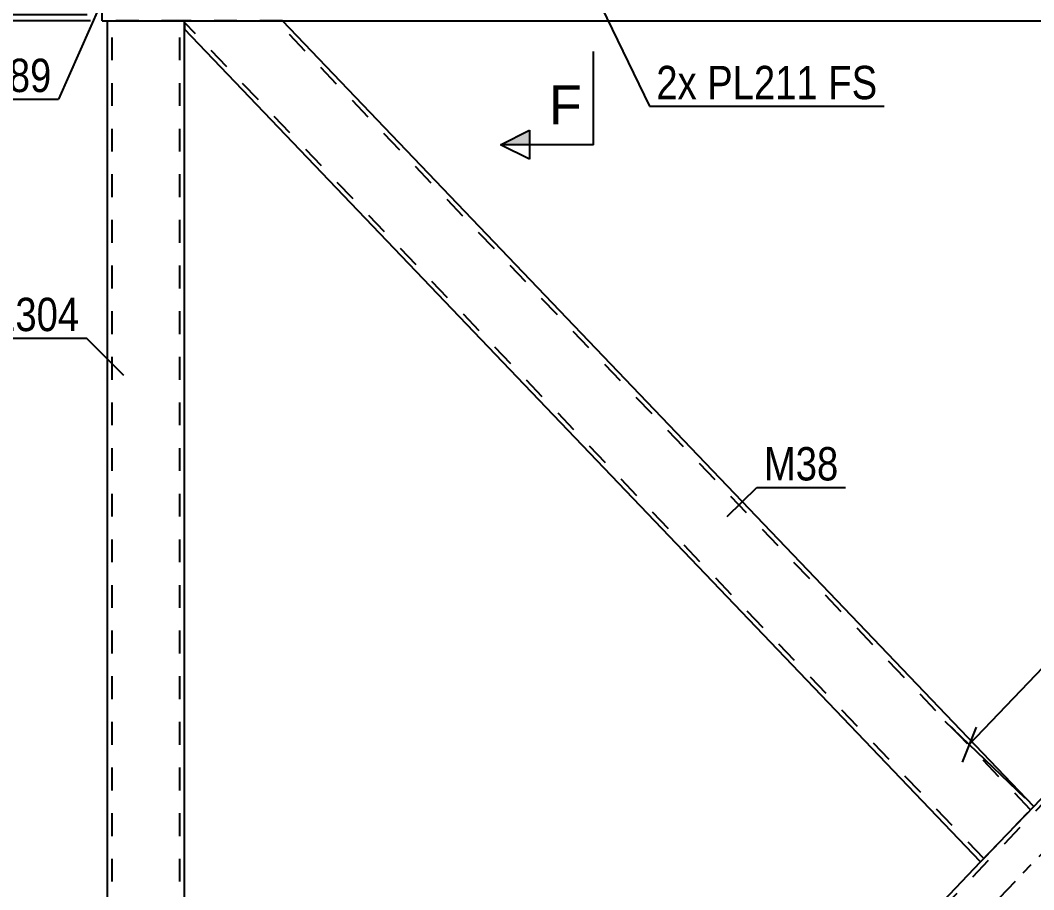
# Model space of a CAD drawing. Header units: millimetres. Extents: x 0 to 841, y 0 to 594.
# Drawn here: x 47.5 to 134.6, y 273.3 to 348 of the extents above; entities that cross this region are included whole.
import ezdxf

# ---------------------------------------------------------------- set-up
doc = ezdxf.new("R2010")
doc.units = ezdxf.units.MM
doc.linetypes.add('DXK_LINE_DOT2', pattern=[3.9198, 1.9599, -1.9599])
doc.linetypes.add('DXK_LINE_DOT3', pattern=[5.9187, 2.979, -0.9799, 0.9799, -0.9799])
doc.styles.add('Arial', font='arial.ttf', dxfattribs={"height": 0.2})
doc.styles.add('Arial Narrow', font='ARIALN.TTF', dxfattribs={"height": 0.2})

# ---------------------------------------------------------------- blocks, each defined once
blk = doc.blocks.new('Part-318891679-6173 - 6027')
at = {"color": 2, "linetype": 'Continuous'}
for p, q in [((61.612, 347.961), (61.624, 347.573)), ((61.624, 347.573), (61.624, 347.234)), ((134.575, 280.486), (70.06, 347.961)), ((130.009, 275.71), (61.624, 347.234)), ((134.575, 280.486), (130.009, 275.71))]:
    blk.add_line(p, q, dxfattribs=at)
at = {"color": 7, "linetype": 'DXK_LINE_DOT2'}
for p, q in [((70.06, 347.961), (61.612, 347.961)), ((61.624, 347.813), (61.624, 347.961)), ((130.286, 276), (61.624, 347.813)), ((134.298, 280.196), (69.507, 347.961)), ((130.286, 276), (130.307, 276.022))]:
    blk.add_line(p, q, dxfattribs=at)
blk = doc.blocks.new('Part-318891679-6209 - 6027')
at = {"color": 7, "linetype": 'DXK_LINE_DOT2'}
for p, q in [((61.624, 203.608), (199.642, 347.961)), ((130.009, 275.71), (134.575, 280.486))]:
    blk.add_line(p, q, dxfattribs=at)
at = {"color": 7, "linetype": 'DXK_LINE_DOT3'}
blk.add_line((65.495, 203.461), (203.655, 347.961), dxfattribs=at)
at = {"color": 2, "linetype": 'Continuous'}
for p, q in [((199.089, 347.961), (134.575, 280.486)), ((63.843, 206.508), (130.009, 275.71))]:
    blk.add_line(p, q, dxfattribs=at)
blk = doc.blocks.new('Part-318891679-6218 - 6027')
at = {"color": 2, "linetype": 'Continuous'}
for q in [(54.574, 349.161), (224.125, 347.961)]:
    blk.add_line((54.574, 347.961), q, dxfattribs=at)
blk = doc.blocks.new('Part-318891679-6245 - 6027')
at = {"color": 2, "linetype": 'Continuous'}
for p, q in [((55.024, 206.508), (55.024, 347.961)), ((61.624, 206.508), (61.624, 347.234))]:
    blk.add_line(p, q, dxfattribs=at)
at = {"color": 7, "linetype": 'DXK_LINE_DOT2'}
for p, q in [((61.624, 347.961), (55.024, 347.961)), ((55.424, 203.461), (55.424, 347.961)), ((61.224, 203.461), (61.224, 347.961)), ((61.624, 347.234), (61.624, 347.961))]:
    blk.add_line(p, q, dxfattribs=at)
blk = doc.blocks.new('StraightDimension-318891679-6539 - 6027')
at = {"color": 7, "linetype": 'Continuous'}
for p, q in [((34.001, 349.961), (35.201, 346.961)), ((35.201, 346.461), (34.001, 349.461)), ((53.274, 348.461), (31.751, 348.461)), ((34.601, 347.961), (34.601, 348.461)), ((53.574, 347.961), (31.751, 347.961)), ((34.601, 347.961), (34.601, 342.054)), ((34.601, 347.961), (34.601, 342.054))]:
    blk.add_line(p, q, dxfattribs=at)
at = {"color": 0}
blk.add_wipeout([(33.851, 347.436), (29.651, 347.436), (29.651, 342.579), (33.851, 342.579)], dxfattribs=at)
at = {"color": 3, "style": 'Arial Narrow'}
blk.add_text('10', height=2.8633, rotation=90.00021, dxfattribs=at).set_placement((33.251, 343.179))
blk = doc.blocks.new('StraightDimension-318891679-6529 - 6027')
at = {"color": 7, "linetype": 'Continuous'}
for p, q in [((35.201, 360.961), (34.001, 363.961)), ((53.274, 362.461), (31.751, 362.461)), ((34.601, 348.461), (34.601, 362.461)), ((34.001, 349.961), (35.201, 346.961)), ((53.274, 348.461), (31.751, 348.461))]:
    blk.add_line(p, q, dxfattribs=at)
at = {"color": 0}
blk.add_wipeout([(33.851, 358.803), (29.651, 358.803), (29.651, 352.118), (33.851, 352.118)], dxfattribs=at)
at = {"color": 3, "style": 'Arial Narrow'}
blk.add_text('280', height=2.8633, rotation=90.00021, dxfattribs=at).set_placement((33.251, 352.718))
blk = doc.blocks.new('StraightDimension-318891679-6657 - 6027')
at = {"color": 7, "linetype": 'Continuous'}
for p, q in [((198.366, 348.652), (191.481, 355.235)), ((192.938, 351.767), (194.143, 354.764)), ((129.026, 285.791), (193.54, 353.266)), ((133.852, 281.177), (126.966, 287.76)), ((129.629, 287.289), (128.423, 284.292))]:
    blk.add_line(p, q, dxfattribs=at)
at = {"color": 0}
blk.add_wipeout([(164.229, 323.694), (161.194, 326.597), (154.218, 319.301), (157.253, 316.398)], dxfattribs=at)
at = {"color": 3, "style": 'Arial'}
blk.add_text('1867', height=2.8652, rotation=46.28353, dxfattribs=at).set_placement((157.234, 317.247))
blk = doc.blocks.new('MarkSet-318891679-6756 - 6027')
at = {"color": 30, "linetype": 'Continuous'}
for p, q in [((93.555, 357.238), (101.56, 340.627)), ((101.56, 340.627), (121.734, 340.627))]:
    blk.add_line(p, q, dxfattribs=at)
at = {"color": 0}
for points in [[(105.631, 341.227), (105.631, 344.227), (102.16, 344.227), (102.16, 341.227)], [(116.035, 341.227), (116.035, 344.227), (106.531, 344.227), (106.531, 341.227)], [(121.134, 341.227), (121.134, 344.227), (116.935, 344.227), (116.935, 341.227)]]:
    blk.add_wipeout(points, dxfattribs=at)
for points in [[(105.631, 341.227), (105.631, 344.227), (102.16, 344.227), (102.16, 341.227)], [(116.035, 341.227), (116.035, 344.227), (106.531, 344.227), (106.531, 341.227)], [(121.134, 341.227), (121.134, 344.227), (116.935, 344.227), (116.935, 341.227)]]:
    blk.add_wipeout(points, dxfattribs=at)
at = {"color": 3, "style": 'Arial Narrow'}
for s, p in [('2x', (102.16, 341.227)), ('PL211', (106.531, 341.227)), ('FS', (116.935, 341.227))]:
    blk.add_text(s, height=2.8633, dxfattribs=at).set_placement(p)
blk = doc.blocks.new('Mark-318891679-6111 - 6027')
at = {"color": 30, "linetype": 'Continuous'}
for p in [(54.349, 349.246), (40.111, 341.241)]:
    blk.add_line(p, (50.815, 341.241), dxfattribs=at)
at = {"color": 0}
blk.add_wipeout([(50.215, 341.841), (50.215, 344.841), (40.711, 344.841), (40.711, 341.841)], dxfattribs=at)
blk.add_wipeout([(50.215, 341.841), (50.215, 344.841), (40.711, 344.841), (40.711, 341.841)], dxfattribs=at)
at = {"color": 3, "style": 'Arial Narrow'}
blk.add_text('PL789', height=2.8633, dxfattribs=at).set_placement((40.711, 341.841))
blk = doc.blocks.new('SectionMark-318891679-6722 - 6027')
at = {"linetype": 'Continuous'}
for points in [[(91.268, 378.765), (91.268, 377.515), (88.768, 378.765)], [(91.268, 338.567), (91.268, 337.317), (88.768, 337.317)]]:
    blk.add_hatch(color=6, dxfattribs=at).paths.add_polyline_path(points)
at = {"color": 6, "linetype": 'Continuous'}
for p, q in [((88.768, 378.765), (91.268, 380.015)), ((91.268, 377.515), (91.268, 380.015)), ((96.768, 378.765), (88.768, 378.765)), ((88.768, 378.765), (91.268, 377.515)), ((96.768, 378.765), (96.768, 370.765)), ((96.768, 337.317), (96.768, 345.317)), ((88.768, 337.317), (91.268, 338.567)), ((91.268, 338.567), (91.268, 336.067)), ((96.768, 337.317), (88.768, 337.317)), ((91.268, 336.067), (88.768, 337.317))]:
    blk.add_line(p, q, dxfattribs=at)
at = {"color": 0, "linetype": 'Continuous'}
for points in [[(95.768, 373.515), (95.768, 377.015), (92.917, 377.015), (92.917, 373.515)], [(95.768, 339.067), (95.768, 342.567), (92.917, 342.567), (92.917, 339.067)]]:
    blk.add_wipeout(points, dxfattribs=at)
at = {"color": 3, "linetype": 'Continuous', "style": 'Arial'}
for p in [(92.917, 373.515), (92.917, 339.067)]:
    blk.add_text('F', height=3.343, dxfattribs=at).set_placement(p)
blk = doc.blocks.new('Mark-318891679-6169 - 6027')
at = {"color": 30, "linetype": 'Continuous'}
for p, q in [((108.244, 305.371), (110.803, 307.88)), ((110.803, 307.88), (118.398, 307.88))]:
    blk.add_line(p, q, dxfattribs=at)
at = {"color": 0}
blk.add_wipeout([(117.798, 308.48), (117.798, 311.48), (111.403, 311.48), (111.403, 308.48)], dxfattribs=at)
blk.add_wipeout([(117.798, 308.48), (117.798, 311.48), (111.403, 311.48), (111.403, 308.48)], dxfattribs=at)
at = {"color": 3, "style": 'Arial Narrow'}
blk.add_text('M38', height=2.8633, dxfattribs=at).set_placement((111.403, 308.48))
blk = doc.blocks.new('Mark-318891679-6241 - 6027')
at = {"color": 30, "linetype": 'Continuous'}
for p in [(41.955, 320.707), (56.429, 317.488)]:
    blk.add_line(p, (53.207, 320.707), dxfattribs=at)
at = {"color": 0}
blk.add_wipeout([(52.607, 321.307), (52.607, 324.307), (42.555, 324.307), (42.555, 321.307)], dxfattribs=at)
blk.add_wipeout([(52.607, 321.307), (52.607, 324.307), (42.555, 324.307), (42.555, 321.307)], dxfattribs=at)
at = {"color": 3, "style": 'Arial Narrow'}
blk.add_text('M1304', height=2.8633, dxfattribs=at).set_placement((42.555, 321.307))

msp = doc.modelspace()

# ---------------------------------------------------------------- block references
for name in ['Part-318891679-6218 - 6027', 'StraightDimension-318891679-6539 - 6027', 'Part-318891679-6245 - 6027', 'Part-318891679-6173 - 6027', 'Part-318891679-6209 - 6027']:
    msp.add_blockref(name, (0, 0))

# ---------------------------------------------------------------- next in the draw order: block references
for name in ['StraightDimension-318891679-6529 - 6027', 'MarkSet-318891679-6756 - 6027', 'StraightDimension-318891679-6657 - 6027', 'Mark-318891679-6241 - 6027', 'Mark-318891679-6169 - 6027']:
    msp.add_blockref(name, (0, 0))

# ---------------------------------------------------------------- next in the draw order: block references
for name in ['SectionMark-318891679-6722 - 6027', 'Mark-318891679-6111 - 6027']:
    msp.add_blockref(name, (0, 0))

doc.saveas('drawing.dxf')
